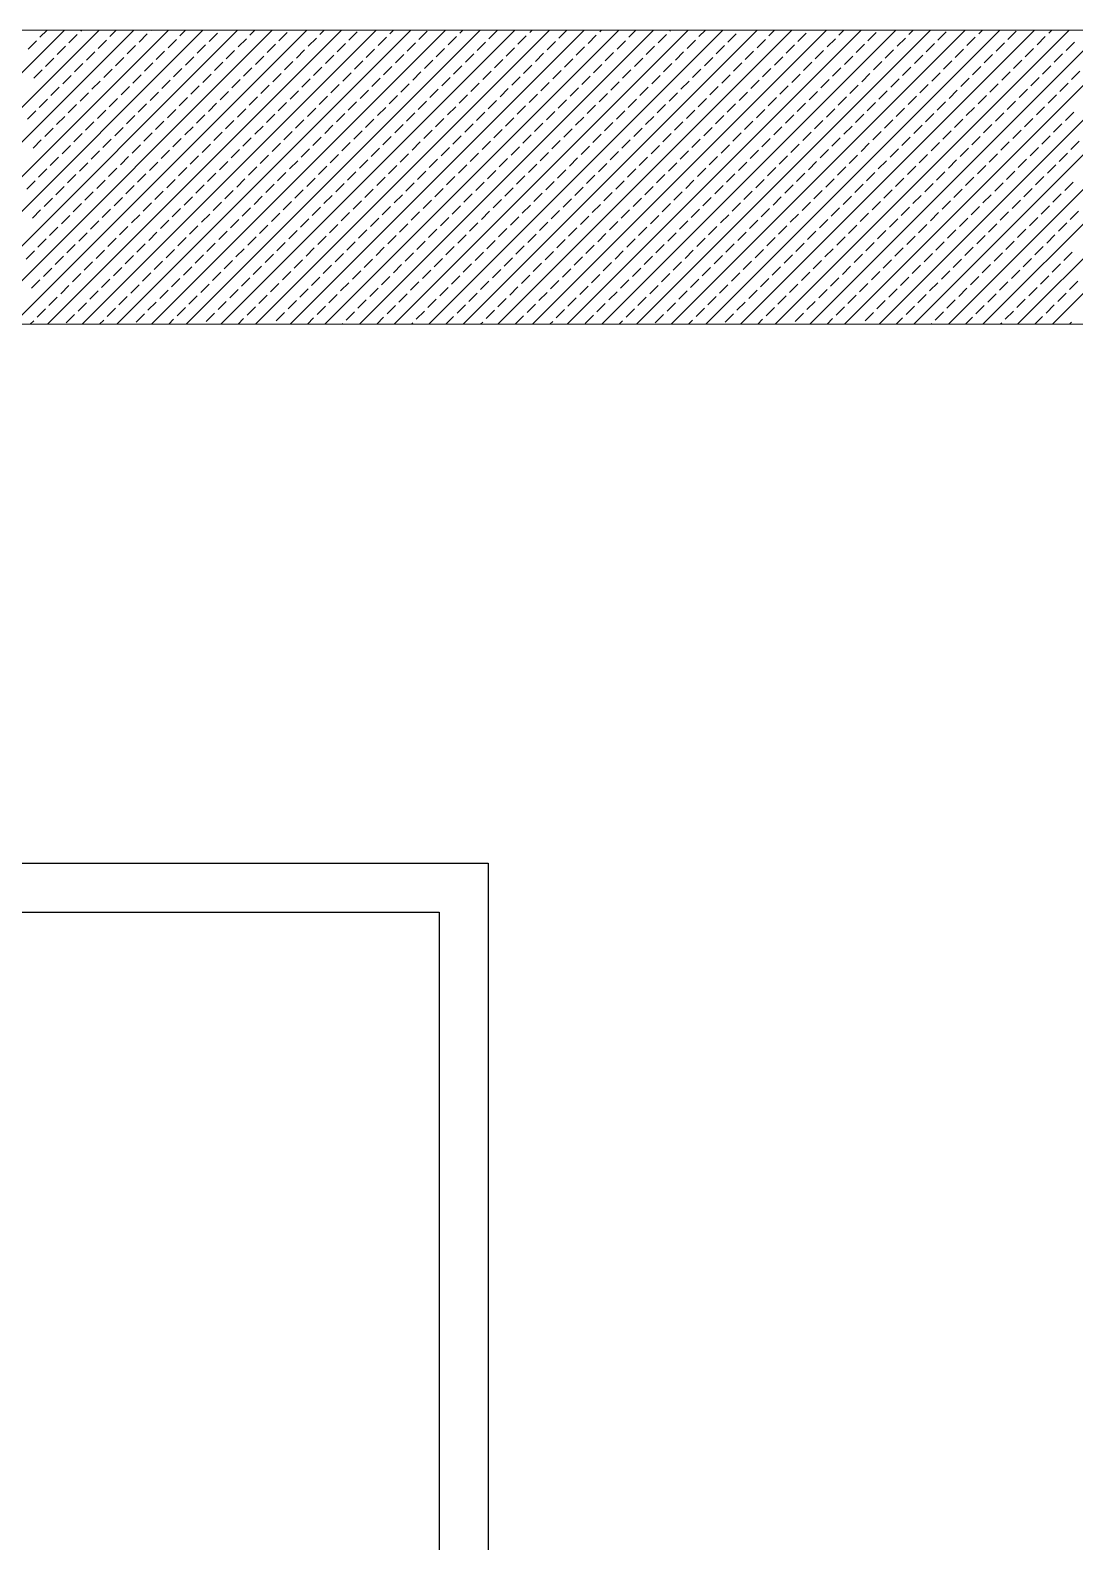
# Model space of a CAD drawing. Header units: millimetres. Extents: x -16104 to 67872, y -88009 to 12107.
# Drawn here: x 1084.53 to 1111.18, y -7029.74 to -6991.18 of the extents above; entities that cross this region are included whole.
import ezdxf

# ---------------------------------------------------------------- set-up
doc = ezdxf.new("R2010")
doc.units = ezdxf.units.MM
doc.layers.get('0').update_dxf_attribs({"color": 241})
doc.layers.add('TARAMA', color=8, linetype='Continuous', lineweight=15)

# ---------------------------------------------------------------- blocks, each defined once
blk = doc.blocks.new('POK')
for points in [[(48480.77, -33881.42), (48480.77, -33671.42), (48570.77, -33671.42), (48570.77, -33881.42)], [(48485.77, -33881.42), (48485.77, -33676.42), (48565.77, -33676.42), (48565.77, -33881.42)]]:
    blk.add_lwpolyline(points)
at = {"layer": 'TARAMA'}
for p, q in [((48031.27, -33586.42), (49095.77, -33586.42)), ((48497.51, -33616.42), (48527.51, -33586.42)), ((48501.05, -33616.42), (48531.05, -33586.42)), ((48504.58, -33616.42), (48534.58, -33586.42)), ((48508.12, -33616.42), (48538.12, -33586.42)), ((48511.65, -33616.42), (48541.65, -33586.42)), ((48515.19, -33616.42), (48545.19, -33586.42)), ((48518.72, -33616.42), (48548.72, -33586.42)), ((48522.26, -33616.42), (48552.26, -33586.42)), ((48523.81, -33588.35), (48524.66, -33587.5)), ((48525.01, -33587.14), (48525.74, -33586.42)), ((48525.8, -33616.42), (48555.8, -33586.42)), ((48527.98, -33587.71), (48528.83, -33586.86)), ((48529.19, -33586.51), (48529.28, -33586.42)), ((48529.33, -33616.42), (48559.33, -33586.42)), ((48530.95, -33588.28), (48531.8, -33587.43)), ((48532.16, -33587.07), (48532.81, -33586.42)), ((48532.87, -33616.42), (48562.87, -33586.42)), ((48535.13, -33587.64), (48535.97, -33586.79)), ((48536.33, -33586.44), (48536.35, -33586.42)), ((48536.4, -33616.42), (48566.4, -33586.42)), ((48538.09, -33588.21), (48538.94, -33587.36)), ((48539.3, -33587), (48539.88, -33586.42)), ((48539.94, -33616.42), (48569.94, -33586.42)), ((48541.06, -33588.77), (48541.91, -33587.92)), ((48542.27, -33587.57), (48543.12, -33586.72)), ((48543.47, -33616.42), (48573.47, -33586.42)), ((48545.24, -33588.13), (48546.09, -33587.29)), ((48546.44, -33586.93), (48546.95, -33586.42)), ((48547.01, -33616.42), (48577.01, -33586.42)), ((48548.21, -33588.7), (48549.06, -33587.85)), ((48549.41, -33587.5), (48550.26, -33586.65)), ((48550.54, -33616.42), (48580.54, -33586.42)), ((48552.38, -33588.06), (48553.23, -33587.22)), ((48553.58, -33586.86), (48554.02, -33586.42)), ((48554.08, -33616.42), (48584.08, -33586.42)), ((48555.35, -33588.63), (48556.2, -33587.78)), ((48556.55, -33587.43), (48557.4, -33586.58)), ((48557.62, -33616.42), (48587.62, -33586.42)), ((48559.52, -33587.99), (48560.37, -33587.14)), ((48560.72, -33586.79), (48561.1, -33586.42)), ((48561.15, -33616.42), (48591.15, -33586.42)), ((48562.49, -33588.56), (48563.34, -33587.71)), ((48563.69, -33587.36), (48564.54, -33586.51)), ((48564.69, -33616.42), (48594.69, -33586.42)), ((48566.66, -33587.92), (48567.51, -33587.07)), ((48567.86, -33586.72), (48568.17, -33586.42)), ((48568.22, -33616.42), (48598.22, -33586.42)), ((48569.63, -33588.49), (48570.48, -33587.64)), ((48570.83, -33587.29), (48571.68, -33586.44)), ((48571.76, -33616.42), (48601.76, -33586.42)), ((48573.8, -33587.85), (48574.65, -33587)), ((48575.01, -33586.65), (48575.24, -33586.42)), ((48575.29, -33616.42), (48605.29, -33586.42)), ((48576.77, -33588.42), (48577.62, -33587.57)), ((48577.98, -33587.22), (48578.77, -33586.42)), ((48578.83, -33616.42), (48608.83, -33586.42)), ((48580.95, -33587.78), (48581.79, -33586.93)), ((48582.15, -33586.58), (48582.31, -33586.42)), ((48582.36, -33616.42), (48612.36, -33586.42)), ((48583.92, -33588.35), (48584.76, -33587.5)), ((48585.12, -33587.14), (48585.84, -33586.42)), ((48585.9, -33616.42), (48615.9, -33586.42)), ((48588.09, -33587.71), (48588.94, -33586.86)), ((48589.29, -33586.51), (48589.38, -33586.42)), ((48589.44, -33616.42), (48619.44, -33586.42)), ((48591.06, -33588.28), (48591.91, -33587.43)), ((48592.26, -33587.07), (48592.92, -33586.42)), ((48592.97, -33616.42), (48622.97, -33586.42)), ((48595.23, -33587.64), (48596.08, -33586.79)), ((48596.43, -33586.44), (48596.45, -33586.42)), ((48596.51, -33616.42), (48626.51, -33586.42)), ((48598.2, -33588.21), (48599.05, -33587.36)), ((48599.4, -33587), (48599.99, -33586.42)), ((48600.04, -33616.42), (48630.04, -33586.42)), ((48601.17, -33588.77), (48602.02, -33587.92)), ((48602.37, -33587.57), (48603.22, -33586.72)), ((48603.58, -33616.42), (48633.58, -33586.42)), ((48605.34, -33588.13), (48606.19, -33587.29)), ((48606.54, -33586.93), (48607.06, -33586.42)), ((48607.11, -33616.42), (48637.11, -33586.42)), ((48608.31, -33588.7), (48609.16, -33587.85)), ((48609.51, -33587.5), (48610.36, -33586.65)), ((48610.65, -33616.42), (48640.65, -33586.42)), ((48612.48, -33588.06), (48613.33, -33587.22)), ((48613.68, -33586.86), (48614.13, -33586.42)), ((48614.18, -33616.42), (48644.18, -33586.42)), ((48615.45, -33588.63), (48616.3, -33587.78)), ((48616.65, -33587.43), (48617.5, -33586.58)), ((48617.72, -33616.42), (48647.72, -33586.42)), ((48619.62, -33587.99), (48620.47, -33587.14)), ((48620.83, -33586.79), (48621.2, -33586.42)), ((48621.25, -33616.42), (48651.25, -33586.42)), ((48622.59, -33588.56), (48623.44, -33587.71)), ((48623.8, -33587.36), (48624.64, -33586.51)), ((48624.79, -33616.42), (48654.79, -33586.42)), ((48626.77, -33587.92), (48627.61, -33587.07)), ((48627.97, -33586.72), (48628.27, -33586.42)), ((48628.33, -33616.42), (48658.33, -33586.42)), ((48629.74, -33588.49), (48630.58, -33587.64)), ((48525.58, -33590.11), (48526.43, -33589.27)), ((48526.78, -33588.91), (48527.63, -33588.06)), ((48529.75, -33589.48), (48530.6, -33588.63)), ((48532.72, -33590.04), (48533.57, -33589.2)), ((48533.92, -33588.84), (48534.77, -33587.99)), ((48536.89, -33589.41), (48537.74, -33588.56)), ((48539.86, -33589.97), (48540.71, -33589.12)), ((48544.03, -33589.34), (48544.88, -33588.49)), ((48547, -33589.9), (48547.85, -33589.05)), ((48551.18, -33589.27), (48552.02, -33588.42)), ((48554.15, -33589.83), (48554.99, -33588.98)), ((48558.32, -33589.2), (48559.17, -33588.35)), ((48561.29, -33589.76), (48562.14, -33588.91)), ((48564.26, -33590.33), (48565.11, -33589.48)), ((48565.46, -33589.12), (48566.31, -33588.28)), ((48568.43, -33589.69), (48569.28, -33588.84)), ((48571.4, -33590.26), (48572.25, -33589.41)), ((48572.6, -33589.05), (48573.45, -33588.21)), ((48575.57, -33589.62), (48576.42, -33588.77)), ((48578.54, -33590.18), (48579.39, -33589.34)), ((48579.74, -33588.98), (48580.59, -33588.13)), ((48582.71, -33589.55), (48583.56, -33588.7)), ((48585.68, -33590.11), (48586.53, -33589.27)), ((48586.89, -33588.91), (48587.73, -33588.06)), ((48589.86, -33589.48), (48590.7, -33588.63)), ((48592.83, -33590.04), (48593.67, -33589.2)), ((48594.03, -33588.84), (48594.88, -33587.99)), ((48597, -33589.41), (48597.85, -33588.56)), ((48599.97, -33589.97), (48600.82, -33589.12)), ((48604.14, -33589.34), (48604.99, -33588.49)), ((48607.11, -33589.9), (48607.96, -33589.05)), ((48611.28, -33589.27), (48612.13, -33588.42)), ((48614.25, -33589.83), (48615.1, -33588.98)), ((48618.42, -33589.2), (48619.27, -33588.35)), ((48621.39, -33589.76), (48622.24, -33588.91)), ((48624.36, -33590.33), (48625.21, -33589.48)), ((48625.56, -33589.12), (48626.41, -33588.28)), ((48628.53, -33589.69), (48629.38, -33588.84)), ((48524.38, -33591.32), (48525.23, -33590.47)), ((48528.55, -33590.68), (48529.4, -33589.83)), ((48531.52, -33591.25), (48532.37, -33590.4)), ((48534.49, -33591.81), (48535.34, -33590.96)), ((48535.69, -33590.61), (48536.54, -33589.76)), ((48538.66, -33591.17), (48539.51, -33590.33)), ((48541.63, -33591.74), (48542.48, -33590.89)), ((48542.83, -33590.54), (48543.68, -33589.69)), ((48545.8, -33591.1), (48546.65, -33590.26)), ((48548.77, -33591.67), (48549.62, -33590.82)), ((48549.97, -33590.47), (48550.82, -33589.62)), ((48552.94, -33591.03), (48553.79, -33590.18)), ((48555.91, -33591.6), (48556.76, -33590.75)), ((48557.12, -33590.4), (48557.96, -33589.55)), ((48560.09, -33590.96), (48560.93, -33590.11)), ((48563.06, -33591.53), (48563.9, -33590.68)), ((48567.23, -33590.89), (48568.08, -33590.04)), ((48570.2, -33591.46), (48571.05, -33590.61)), ((48574.37, -33590.82), (48575.22, -33589.97)), ((48577.34, -33591.39), (48578.19, -33590.54)), ((48581.51, -33590.75), (48582.36, -33589.9)), ((48584.48, -33591.32), (48585.33, -33590.47)), ((48588.65, -33590.68), (48589.5, -33589.83)), ((48591.62, -33591.25), (48592.47, -33590.4)), ((48594.59, -33591.81), (48595.44, -33590.96)), ((48595.79, -33590.61), (48596.64, -33589.76)), ((48598.76, -33591.17), (48599.61, -33590.33)), ((48601.73, -33591.74), (48602.58, -33590.89)), ((48602.94, -33590.54), (48603.79, -33589.69)), ((48605.91, -33591.1), (48606.76, -33590.26)), ((48608.88, -33591.67), (48609.72, -33590.82)), ((48610.08, -33590.47), (48610.93, -33589.62)), ((48613.05, -33591.03), (48613.9, -33590.18)), ((48616.02, -33591.6), (48616.87, -33590.75)), ((48617.22, -33590.4), (48618.07, -33589.55)), ((48620.19, -33590.96), (48621.04, -33590.11)), ((48623.16, -33591.53), (48624.01, -33590.68)), ((48627.33, -33590.89), (48628.18, -33590.04)), ((48630.3, -33591.46), (48631.15, -33590.61)), ((48526.14, -33593.08), (48526.99, -33592.24)), ((48527.35, -33591.88), (48528.2, -33591.03)), ((48530.32, -33592.45), (48531.17, -33591.6)), ((48533.29, -33593.01), (48534.14, -33592.16)), ((48537.46, -33592.38), (48538.31, -33591.53)), ((48540.43, -33592.94), (48541.28, -33592.09)), ((48544.6, -33592.31), (48545.45, -33591.46)), ((48547.57, -33592.87), (48548.42, -33592.02)), ((48551.74, -33592.24), (48552.59, -33591.39)), ((48554.71, -33592.8), (48555.56, -33591.95)), ((48557.68, -33593.37), (48558.53, -33592.52)), ((48558.88, -33592.16), (48559.73, -33591.32)), ((48561.85, -33592.73), (48562.7, -33591.88)), ((48564.82, -33593.3), (48565.67, -33592.45)), ((48566.03, -33592.09), (48566.87, -33591.25)), ((48569, -33592.66), (48569.84, -33591.81)), ((48571.97, -33593.23), (48572.81, -33592.38)), ((48573.17, -33592.02), (48574.02, -33591.17)), ((48576.14, -33592.59), (48576.99, -33591.74)), ((48579.11, -33593.15), (48579.96, -33592.31)), ((48580.31, -33591.95), (48581.16, -33591.1)), ((48583.28, -33592.52), (48584.13, -33591.67)), ((48586.25, -33593.08), (48587.1, -33592.24)), ((48587.45, -33591.88), (48588.3, -33591.03)), ((48590.42, -33592.45), (48591.27, -33591.6)), ((48593.39, -33593.01), (48594.24, -33592.16)), ((48597.56, -33592.38), (48598.41, -33591.53)), ((48600.53, -33592.94), (48601.38, -33592.09)), ((48604.7, -33592.31), (48605.55, -33591.46)), ((48607.67, -33592.87), (48608.52, -33592.02)), ((48611.85, -33592.24), (48612.69, -33591.39)), ((48614.82, -33592.8), (48615.66, -33591.95)), ((48617.79, -33593.37), (48618.63, -33592.52)), ((48618.99, -33592.16), (48619.84, -33591.32)), ((48621.96, -33592.73), (48622.81, -33591.88)), ((48624.93, -33593.3), (48625.78, -33592.45)), ((48626.13, -33592.09), (48626.98, -33591.25)), ((48629.1, -33592.66), (48629.95, -33591.81)), ((48524.94, -33594.29), (48525.79, -33593.44)), ((48527.91, -33594.85), (48528.76, -33594)), ((48529.11, -33593.65), (48529.96, -33592.8)), ((48532.08, -33594.22), (48532.93, -33593.37)), ((48535.05, -33594.78), (48535.9, -33593.93)), ((48536.26, -33593.58), (48537.11, -33592.73)), ((48539.23, -33594.14), (48540.07, -33593.3)), ((48542.2, -33594.71), (48543.04, -33593.86)), ((48543.4, -33593.51), (48544.25, -33592.66)), ((48546.37, -33594.07), (48547.22, -33593.23)), ((48549.34, -33594.64), (48550.19, -33593.79)), ((48550.54, -33593.44), (48551.39, -33592.59)), ((48553.51, -33594), (48554.36, -33593.15)), ((48556.48, -33594.57), (48557.33, -33593.72)), ((48560.65, -33593.93), (48561.5, -33593.08)), ((48563.62, -33594.5), (48564.47, -33593.65)), ((48567.79, -33593.86), (48568.64, -33593.01)), ((48570.76, -33594.43), (48571.61, -33593.58)), ((48574.94, -33593.79), (48575.78, -33592.94)), ((48577.91, -33594.36), (48578.75, -33593.51)), ((48580.87, -33594.92), (48581.72, -33594.07)), ((48582.08, -33593.72), (48582.93, -33592.87)), ((48585.05, -33594.29), (48585.9, -33593.44)), ((48588.02, -33594.85), (48588.87, -33594)), ((48589.22, -33593.65), (48590.07, -33592.8)), ((48592.19, -33594.22), (48593.04, -33593.37)), ((48595.16, -33594.78), (48596.01, -33593.93)), ((48596.36, -33593.58), (48597.21, -33592.73)), ((48599.33, -33594.14), (48600.18, -33593.3)), ((48602.3, -33594.71), (48603.15, -33593.86)), ((48603.5, -33593.51), (48604.35, -33592.66)), ((48606.47, -33594.07), (48607.32, -33593.23)), ((48609.44, -33594.64), (48610.29, -33593.79)), ((48610.64, -33593.44), (48611.49, -33592.59)), ((48613.61, -33594), (48614.46, -33593.15)), ((48616.58, -33594.57), (48617.43, -33593.72)), ((48620.76, -33593.93), (48621.6, -33593.08)), ((48623.73, -33594.5), (48624.57, -33593.65)), ((48627.9, -33593.86), (48628.75, -33593.01)), ((48523.74, -33595.49), (48524.59, -33594.64)), ((48526.71, -33596.05), (48527.56, -33595.21)), ((48530.88, -33595.42), (48531.73, -33594.57)), ((48533.85, -33595.98), (48534.7, -33595.13)), ((48538.02, -33595.35), (48538.87, -33594.5)), ((48540.99, -33595.91), (48541.84, -33595.06)), ((48543.96, -33596.48), (48544.81, -33595.63)), ((48545.17, -33595.28), (48546.01, -33594.43)), ((48548.14, -33595.84), (48548.98, -33594.99)), ((48551.11, -33596.41), (48551.95, -33595.56)), ((48552.31, -33595.21), (48553.16, -33594.36)), ((48555.28, -33595.77), (48556.13, -33594.92)), ((48558.25, -33596.34), (48559.1, -33595.49)), ((48559.45, -33595.13), (48560.3, -33594.29)), ((48562.42, -33595.7), (48563.27, -33594.85)), ((48565.39, -33596.27), (48566.24, -33595.42)), ((48566.59, -33595.06), (48567.44, -33594.22)), ((48569.56, -33595.63), (48570.41, -33594.78)), ((48572.53, -33596.2), (48573.38, -33595.35)), ((48573.73, -33594.99), (48574.58, -33594.14)), ((48576.7, -33595.56), (48577.55, -33594.71)), ((48579.67, -33596.12), (48580.52, -33595.28)), ((48583.84, -33595.49), (48584.69, -33594.64)), ((48586.81, -33596.05), (48587.66, -33595.21)), ((48590.99, -33595.42), (48591.84, -33594.57)), ((48593.96, -33595.98), (48594.8, -33595.13)), ((48598.13, -33595.35), (48598.98, -33594.5)), ((48601.1, -33595.91), (48601.95, -33595.06)), ((48604.07, -33596.48), (48604.92, -33595.63)), ((48605.27, -33595.28), (48606.12, -33594.43)), ((48608.24, -33595.84), (48609.09, -33594.99)), ((48611.21, -33596.41), (48612.06, -33595.56)), ((48612.41, -33595.21), (48613.26, -33594.36)), ((48615.38, -33595.77), (48616.23, -33594.92)), ((48618.35, -33596.34), (48619.2, -33595.49)), ((48619.55, -33595.13), (48620.4, -33594.29)), ((48622.52, -33595.7), (48623.37, -33594.85)), ((48625.49, -33596.27), (48626.34, -33595.42)), ((48626.7, -33595.06), (48627.54, -33594.22)), ((48629.67, -33595.63), (48630.51, -33594.78)), ((48525.51, -33597.26), (48526.36, -33596.41)), ((48528.48, -33597.82), (48529.33, -33596.97)), ((48529.68, -33596.62), (48530.53, -33595.77)), ((48532.65, -33597.19), (48533.5, -33596.34)), ((48535.62, -33597.75), (48536.47, -33596.9)), ((48536.82, -33596.55), (48537.67, -33595.7)), ((48539.79, -33597.11), (48540.64, -33596.27)), ((48542.76, -33597.68), (48543.61, -33596.83)), ((48546.93, -33597.04), (48547.78, -33596.2)), ((48549.9, -33597.61), (48550.75, -33596.76)), ((48554.08, -33596.97), (48554.92, -33596.12)), ((48557.05, -33597.54), (48557.89, -33596.69)), ((48561.22, -33596.9), (48562.07, -33596.05)), ((48564.19, -33597.47), (48565.04, -33596.62)), ((48567.16, -33598.03), (48568.01, -33597.19)), ((48568.36, -33596.83), (48569.21, -33595.98)), ((48571.33, -33597.4), (48572.18, -33596.55)), ((48574.3, -33597.96), (48575.15, -33597.11)), ((48575.5, -33596.76), (48576.35, -33595.91)), ((48578.47, -33597.33), (48579.32, -33596.48)), ((48581.44, -33597.89), (48582.29, -33597.04)), ((48582.64, -33596.69), (48583.49, -33595.84)), ((48585.61, -33597.26), (48586.46, -33596.41)), ((48588.58, -33597.82), (48589.43, -33596.97)), ((48589.78, -33596.62), (48590.63, -33595.77)), ((48592.75, -33597.19), (48593.6, -33596.34)), ((48595.72, -33597.75), (48596.57, -33596.9)), ((48596.93, -33596.55), (48597.77, -33595.7)), ((48599.9, -33597.11), (48600.74, -33596.27)), ((48602.87, -33597.68), (48603.71, -33596.83)), ((48607.04, -33597.04), (48607.89, -33596.2)), ((48610.01, -33597.61), (48610.86, -33596.76)), ((48614.18, -33596.97), (48615.03, -33596.12)), ((48617.15, -33597.54), (48618, -33596.69)), ((48621.32, -33596.9), (48622.17, -33596.05)), ((48624.29, -33597.47), (48625.14, -33596.62)), ((48627.26, -33598.03), (48628.11, -33597.19)), ((48628.46, -33596.83), (48629.31, -33595.98)), ((48524.31, -33598.46), (48525.15, -33597.61)), ((48527.28, -33599.02), (48528.12, -33598.18)), ((48531.45, -33598.39), (48532.3, -33597.54)), ((48534.42, -33598.95), (48535.27, -33598.1)), ((48537.39, -33599.52), (48538.24, -33598.67)), ((48538.59, -33598.32), (48539.44, -33597.47)), ((48541.56, -33598.88), (48542.41, -33598.03)), ((48544.53, -33599.45), (48545.38, -33598.6)), ((48545.73, -33598.25), (48546.58, -33597.4)), ((48548.7, -33598.81), (48549.55, -33597.96)), ((48551.67, -33599.38), (48552.52, -33598.53)), ((48552.87, -33598.18), (48553.72, -33597.33)), ((48555.84, -33598.74), (48556.69, -33597.89)), ((48558.81, -33599.31), (48559.66, -33598.46)), ((48560.02, -33598.1), (48560.86, -33597.26)), ((48562.99, -33598.67), (48563.83, -33597.82)), ((48565.95, -33599.24), (48566.8, -33598.39)), ((48570.13, -33598.6), (48570.98, -33597.75)), ((48573.1, -33599.17), (48573.95, -33598.32)), ((48577.27, -33598.53), (48578.12, -33597.68)), ((48580.24, -33599.09), (48581.09, -33598.25)), ((48584.41, -33598.46), (48585.26, -33597.61)), ((48587.38, -33599.02), (48588.23, -33598.18)), ((48591.55, -33598.39), (48592.4, -33597.54)), ((48594.52, -33598.95), (48595.37, -33598.1)), ((48597.49, -33599.52), (48598.34, -33598.67)), ((48598.69, -33598.32), (48599.54, -33597.47)), ((48601.66, -33598.88), (48602.51, -33598.03)), ((48604.63, -33599.45), (48605.48, -33598.6)), ((48605.84, -33598.25), (48606.68, -33597.4)), ((48608.81, -33598.81), (48609.65, -33597.96)), ((48611.78, -33599.38), (48612.62, -33598.53)), ((48612.98, -33598.18), (48613.83, -33597.33)), ((48615.95, -33598.74), (48616.8, -33597.89)), ((48618.92, -33599.31), (48619.77, -33598.46)), ((48620.12, -33598.1), (48620.97, -33597.26)), ((48623.09, -33598.67), (48623.94, -33597.82)), ((48626.06, -33599.24), (48626.91, -33598.39)), ((48630.23, -33598.6), (48631.08, -33597.75)), ((48526.07, -33600.23), (48526.92, -33599.38)), ((48529.04, -33600.79), (48529.89, -33599.94)), ((48530.25, -33599.59), (48531.09, -33598.74)), ((48533.22, -33600.16), (48534.06, -33599.31)), ((48536.19, -33600.72), (48537.03, -33599.87)), ((48540.36, -33600.08), (48541.21, -33599.24)), ((48543.33, -33600.65), (48544.18, -33599.8)), ((48547.5, -33600.01), (48548.35, -33599.17)), ((48550.47, -33600.58), (48551.32, -33599.73)), ((48554.64, -33599.94), (48555.49, -33599.09)), ((48557.61, -33600.51), (48558.46, -33599.66)), ((48560.58, -33601.07), (48561.43, -33600.23)), ((48561.78, -33599.87), (48562.63, -33599.02)), ((48564.75, -33600.44), (48565.6, -33599.59)), ((48567.72, -33601), (48568.57, -33600.16)), ((48568.92, -33599.8), (48569.77, -33598.95)), ((48571.89, -33600.37), (48572.74, -33599.52)), ((48574.86, -33600.93), (48575.71, -33600.08)), ((48576.07, -33599.73), (48576.92, -33598.88)), ((48579.04, -33600.3), (48579.88, -33599.45)), ((48582.01, -33600.86), (48582.85, -33600.01)), ((48583.21, -33599.66), (48584.06, -33598.81)), ((48586.18, -33600.23), (48587.03, -33599.38)), ((48589.15, -33600.79), (48590, -33599.94)), ((48590.35, -33599.59), (48591.2, -33598.74)), ((48593.32, -33600.16), (48594.17, -33599.31)), ((48596.29, -33600.72), (48597.14, -33599.87)), ((48600.46, -33600.08), (48601.31, -33599.24)), ((48603.43, -33600.65), (48604.28, -33599.8)), ((48607.6, -33600.01), (48608.45, -33599.17)), ((48610.57, -33600.58), (48611.42, -33599.73)), ((48614.75, -33599.94), (48615.59, -33599.09)), ((48617.72, -33600.51), (48618.56, -33599.66)), ((48620.69, -33601.07), (48621.53, -33600.23)), ((48621.89, -33599.87), (48622.74, -33599.02)), ((48624.86, -33600.44), (48625.71, -33599.59)), ((48627.83, -33601), (48628.68, -33600.16)), ((48629.03, -33599.8), (48629.88, -33598.95)), ((48523.67, -33602.63), (48524.52, -33601.78)), ((48524.87, -33601.43), (48525.72, -33600.58)), ((48527.84, -33601.99), (48528.69, -33601.15)), ((48530.81, -33602.56), (48531.66, -33601.71)), ((48532.01, -33601.36), (48532.86, -33600.51)), ((48534.98, -33601.92), (48535.83, -33601.07)), ((48537.95, -33602.49), (48538.8, -33601.64)), ((48539.16, -33601.29), (48540, -33600.44)), ((48542.13, -33601.85), (48542.97, -33601)), ((48545.1, -33602.42), (48545.94, -33601.57)), ((48546.3, -33601.22), (48547.15, -33600.37)), ((48549.27, -33601.78), (48550.12, -33600.93)), ((48552.24, -33602.35), (48553.09, -33601.5)), ((48553.44, -33601.15), (48554.29, -33600.3)), ((48556.41, -33601.71), (48557.26, -33600.86)), ((48559.38, -33602.28), (48560.23, -33601.43)), ((48563.55, -33601.64), (48564.4, -33600.79)), ((48566.52, -33602.21), (48567.37, -33601.36)), ((48570.69, -33601.57), (48571.54, -33600.72)), ((48573.66, -33602.14), (48574.51, -33601.29)), ((48577.83, -33601.5), (48578.68, -33600.65)), ((48580.8, -33602.06), (48581.65, -33601.22)), ((48583.77, -33602.63), (48584.62, -33601.78)), ((48584.98, -33601.43), (48585.82, -33600.58)), ((48587.95, -33601.99), (48588.79, -33601.15)), ((48590.92, -33602.56), (48591.76, -33601.71)), ((48592.12, -33601.36), (48592.97, -33600.51)), ((48595.09, -33601.92), (48595.94, -33601.07)), ((48598.06, -33602.49), (48598.91, -33601.64)), ((48599.26, -33601.29), (48600.11, -33600.44)), ((48602.23, -33601.85), (48603.08, -33601)), ((48605.2, -33602.42), (48606.05, -33601.57)), ((48606.4, -33601.22), (48607.25, -33600.37)), ((48609.37, -33601.78), (48610.22, -33600.93)), ((48612.34, -33602.35), (48613.19, -33601.5)), ((48613.54, -33601.15), (48614.39, -33600.3)), ((48616.51, -33601.71), (48617.36, -33600.86)), ((48619.48, -33602.28), (48620.33, -33601.43)), ((48623.65, -33601.64), (48624.5, -33600.79)), ((48626.62, -33602.21), (48627.47, -33601.36)), ((48526.64, -33603.2), (48527.49, -33602.35)), ((48529.61, -33603.76), (48530.46, -33602.91)), ((48533.78, -33603.13), (48534.63, -33602.28)), ((48536.75, -33603.69), (48537.6, -33602.84)), ((48540.92, -33603.05), (48541.77, -33602.21)), ((48543.89, -33603.62), (48544.74, -33602.77)), ((48546.86, -33604.19), (48547.71, -33603.34)), ((48548.07, -33602.98), (48548.91, -33602.14)), ((48551.04, -33603.55), (48551.88, -33602.7)), ((48554, -33604.11), (48554.85, -33603.27)), ((48555.21, -33602.91), (48556.06, -33602.06)), ((48558.18, -33603.48), (48559.03, -33602.63)), ((48561.15, -33604.04), (48562, -33603.2)), ((48562.35, -33602.84), (48563.2, -33601.99)), ((48565.32, -33603.41), (48566.17, -33602.56)), ((48568.29, -33603.97), (48569.14, -33603.13)), ((48569.49, -33602.77), (48570.34, -33601.92)), ((48572.46, -33603.34), (48573.31, -33602.49)), ((48575.43, -33603.9), (48576.28, -33603.05)), ((48576.63, -33602.7), (48577.48, -33601.85)), ((48579.6, -33603.27), (48580.45, -33602.42)), ((48582.57, -33603.83), (48583.42, -33602.98)), ((48586.74, -33603.2), (48587.59, -33602.35)), ((48589.71, -33603.76), (48590.56, -33602.91)), ((48593.89, -33603.13), (48594.73, -33602.28)), ((48596.86, -33603.69), (48597.7, -33602.84)), ((48601.03, -33603.05), (48601.88, -33602.21)), ((48604, -33603.62), (48604.85, -33602.77)), ((48606.97, -33604.19), (48607.82, -33603.34)), ((48608.17, -33602.98), (48609.02, -33602.14)), ((48611.14, -33603.55), (48611.99, -33602.7)), ((48614.11, -33604.11), (48614.96, -33603.27)), ((48615.31, -33602.91), (48616.16, -33602.06)), ((48618.28, -33603.48), (48619.13, -33602.63)), ((48621.25, -33604.04), (48622.1, -33603.2)), ((48622.45, -33602.84), (48623.3, -33601.99)), ((48625.42, -33603.41), (48626.27, -33602.56)), ((48628.39, -33603.97), (48629.24, -33603.13)), ((48629.59, -33602.77), (48630.44, -33601.92)), ((48524.24, -33605.6), (48525.08, -33604.75)), ((48525.44, -33604.4), (48526.29, -33603.55)), ((48528.41, -33604.96), (48529.26, -33604.11)), ((48531.38, -33605.53), (48532.23, -33604.68)), ((48532.58, -33604.33), (48533.43, -33603.48)), ((48535.55, -33604.89), (48536.4, -33604.04)), ((48538.52, -33605.46), (48539.37, -33604.61)), ((48539.72, -33604.26), (48540.57, -33603.41)), ((48542.69, -33604.82), (48543.54, -33603.97)), ((48545.66, -33605.39), (48546.51, -33604.54)), ((48549.83, -33604.75), (48550.68, -33603.9)), ((48552.8, -33605.32), (48553.65, -33604.47)), ((48556.97, -33604.68), (48557.82, -33603.83)), ((48559.94, -33605.25), (48560.79, -33604.4)), ((48564.12, -33604.61), (48564.97, -33603.76)), ((48567.09, -33605.18), (48567.93, -33604.33)), ((48570.06, -33605.74), (48570.9, -33604.89)), ((48571.26, -33604.54), (48572.11, -33603.69)), ((48574.23, -33605.1), (48575.08, -33604.26)), ((48577.2, -33605.67), (48578.05, -33604.82)), ((48578.4, -33604.47), (48579.25, -33603.62)), ((48581.37, -33605.03), (48582.22, -33604.19)), ((48584.34, -33605.6), (48585.19, -33604.75)), ((48585.54, -33604.4), (48586.39, -33603.55)), ((48588.51, -33604.96), (48589.36, -33604.11)), ((48591.48, -33605.53), (48592.33, -33604.68)), ((48592.68, -33604.33), (48593.53, -33603.48)), ((48595.65, -33604.89), (48596.5, -33604.04)), ((48598.62, -33605.46), (48599.47, -33604.61)), ((48599.83, -33604.26), (48600.67, -33603.41)), ((48602.8, -33604.82), (48603.64, -33603.97)), ((48605.77, -33605.39), (48606.61, -33604.54)), ((48609.94, -33604.75), (48610.79, -33603.9)), ((48612.91, -33605.32), (48613.76, -33604.47)), ((48617.08, -33604.68), (48617.93, -33603.83)), ((48620.05, -33605.25), (48620.9, -33604.4)), ((48624.22, -33604.61), (48625.07, -33603.76)), ((48627.19, -33605.18), (48628.04, -33604.33)), ((48630.16, -33605.74), (48631.01, -33604.89)), ((48527.21, -33606.17), (48528.05, -33605.32)), ((48530.18, -33606.73), (48531.02, -33605.88)), ((48534.35, -33606.09), (48535.2, -33605.25)), ((48537.32, -33606.66), (48538.17, -33605.81)), ((48540.29, -33607.23), (48541.14, -33606.38)), ((48541.49, -33606.02), (48542.34, -33605.18)), ((48544.46, -33606.59), (48545.31, -33605.74)), ((48547.43, -33607.16), (48548.28, -33606.31)), ((48548.63, -33605.95), (48549.48, -33605.1)), ((48551.6, -33606.52), (48552.45, -33605.67)), ((48554.57, -33607.08), (48555.42, -33606.24)), ((48555.77, -33605.88), (48556.62, -33605.03)), ((48558.74, -33606.45), (48559.59, -33605.6)), ((48561.71, -33607.01), (48562.56, -33606.17)), ((48562.91, -33605.81), (48563.76, -33604.96)), ((48565.88, -33606.38), (48566.73, -33605.53)), ((48568.85, -33606.94), (48569.7, -33606.09)), ((48573.03, -33606.31), (48573.87, -33605.46)), ((48576, -33606.87), (48576.84, -33606.02)), ((48580.17, -33606.24), (48581.02, -33605.39)), ((48583.14, -33606.8), (48583.99, -33605.95)), ((48587.31, -33606.17), (48588.16, -33605.32)), ((48590.28, -33606.73), (48591.13, -33605.88)), ((48594.45, -33606.09), (48595.3, -33605.25)), ((48597.42, -33606.66), (48598.27, -33605.81)), ((48600.39, -33607.23), (48601.24, -33606.38)), ((48601.59, -33606.02), (48602.44, -33605.18)), ((48604.56, -33606.59), (48605.41, -33605.74)), ((48607.53, -33607.16), (48608.38, -33606.31)), ((48608.73, -33605.95), (48609.58, -33605.1)), ((48611.7, -33606.52), (48612.55, -33605.67)), ((48614.67, -33607.08), (48615.52, -33606.24)), ((48615.88, -33605.88), (48616.73, -33605.03)), ((48618.85, -33606.45), (48619.7, -33605.6)), ((48621.82, -33607.01), (48622.66, -33606.17)), ((48623.02, -33605.81), (48623.87, -33604.96)), ((48625.99, -33606.38), (48626.84, -33605.53)), ((48628.96, -33606.94), (48629.81, -33606.09)), ((48524.8, -33608.57), (48525.65, -33607.72)), ((48526, -33607.37), (48526.85, -33606.52)), ((48528.97, -33607.93), (48529.82, -33607.08)), ((48531.94, -33608.5), (48532.79, -33607.65)), ((48533.15, -33607.3), (48533.99, -33606.45)), ((48536.12, -33607.86), (48536.96, -33607.01)), ((48539.08, -33608.43), (48539.93, -33607.58)), ((48543.26, -33607.79), (48544.11, -33606.94)), ((48546.23, -33608.36), (48547.08, -33607.51)), ((48550.4, -33607.72), (48551.25, -33606.87)), ((48553.37, -33608.29), (48554.22, -33607.44)), ((48557.54, -33607.65), (48558.39, -33606.8)), ((48560.51, -33608.22), (48561.36, -33607.37)), ((48563.48, -33608.78), (48564.33, -33607.93)), ((48564.68, -33607.58), (48565.53, -33606.73)), ((48567.65, -33608.15), (48568.5, -33607.3)), ((48570.62, -33608.71), (48571.47, -33607.86)), ((48571.82, -33607.51), (48572.67, -33606.66)), ((48574.79, -33608.07), (48575.64, -33607.23)), ((48577.76, -33608.64), (48578.61, -33607.79)), ((48578.97, -33607.44), (48579.81, -33606.59)), ((48581.94, -33608), (48582.78, -33607.16)), ((48584.91, -33608.57), (48585.75, -33607.72)), ((48586.11, -33607.37), (48586.96, -33606.52)), ((48589.08, -33607.93), (48589.93, -33607.08)), ((48592.05, -33608.5), (48592.9, -33607.65)), ((48593.25, -33607.3), (48594.1, -33606.45)), ((48596.22, -33607.86), (48597.07, -33607.01)), ((48599.19, -33608.43), (48600.04, -33607.58)), ((48603.36, -33607.79), (48604.21, -33606.94)), ((48606.33, -33608.36), (48607.18, -33607.51)), ((48610.5, -33607.72), (48611.35, -33606.87)), ((48613.47, -33608.29), (48614.32, -33607.44)), ((48617.64, -33607.65), (48618.49, -33606.8)), ((48620.61, -33608.22), (48621.46, -33607.37)), ((48623.58, -33608.78), (48624.43, -33607.93)), ((48624.79, -33607.58), (48625.63, -33606.73)), ((48627.76, -33608.15), (48628.6, -33607.3)), ((48523.6, -33609.77), (48524.45, -33608.92)), ((48526.57, -33610.34), (48527.42, -33609.49)), ((48527.77, -33609.14), (48528.62, -33608.29)), ((48530.74, -33609.7), (48531.59, -33608.85)), ((48533.71, -33610.27), (48534.56, -33609.42)), ((48534.91, -33609.06), (48535.76, -33608.22)), ((48537.88, -33609.63), (48538.73, -33608.78)), ((48540.85, -33610.2), (48541.7, -33609.35)), ((48542.05, -33608.99), (48542.9, -33608.15)), ((48545.02, -33609.56), (48545.87, -33608.71)), ((48547.99, -33610.13), (48548.84, -33609.28)), ((48549.2, -33608.92), (48550.05, -33608.07)), ((48552.17, -33609.49), (48553.01, -33608.64)), ((48555.14, -33610.05), (48555.98, -33609.21)), ((48556.34, -33608.85), (48557.19, -33608)), ((48559.31, -33609.42), (48560.16, -33608.57)), ((48562.28, -33609.98), (48563.13, -33609.14)), ((48566.45, -33609.35), (48567.3, -33608.5)), ((48569.42, -33609.91), (48570.27, -33609.06)), ((48573.59, -33609.28), (48574.44, -33608.43)), ((48576.56, -33609.84), (48577.41, -33608.99)), ((48580.73, -33609.21), (48581.58, -33608.36)), ((48583.7, -33609.77), (48584.55, -33608.92)), ((48586.67, -33610.34), (48587.52, -33609.49)), ((48587.88, -33609.14), (48588.72, -33608.29)), ((48590.85, -33609.7), (48591.69, -33608.85)), ((48593.81, -33610.27), (48594.66, -33609.42)), ((48595.02, -33609.06), (48595.87, -33608.22)), ((48597.99, -33609.63), (48598.84, -33608.78)), ((48600.96, -33610.2), (48601.81, -33609.35)), ((48602.16, -33608.99), (48603.01, -33608.15)), ((48605.13, -33609.56), (48605.98, -33608.71)), ((48608.1, -33610.13), (48608.95, -33609.28)), ((48609.3, -33608.92), (48610.15, -33608.07)), ((48612.27, -33609.49), (48613.12, -33608.64)), ((48615.24, -33610.05), (48616.09, -33609.21)), ((48616.44, -33608.85), (48617.29, -33608)), ((48619.41, -33609.42), (48620.26, -33608.57)), ((48622.38, -33609.98), (48623.23, -33609.14)), ((48626.55, -33609.35), (48627.4, -33608.5)), ((48629.52, -33609.91), (48630.37, -33609.06)), ((48525.37, -33611.54), (48526.22, -33610.69)), ((48529.54, -33610.9), (48530.39, -33610.05)), ((48532.51, -33611.47), (48533.36, -33610.62)), ((48536.68, -33610.83), (48537.53, -33609.98)), ((48539.65, -33611.4), (48540.5, -33610.55)), ((48543.82, -33610.76), (48544.67, -33609.91)), ((48546.79, -33611.33), (48547.64, -33610.48)), ((48549.76, -33611.89), (48550.61, -33611.04)), ((48550.96, -33610.69), (48551.81, -33609.84)), ((48553.93, -33611.26), (48554.78, -33610.41)), ((48556.9, -33611.82), (48557.75, -33610.97)), ((48558.11, -33610.62), (48558.95, -33609.77)), ((48561.08, -33611.19), (48561.92, -33610.34)), ((48564.05, -33611.75), (48564.89, -33610.9)), ((48565.25, -33610.55), (48566.1, -33609.7)), ((48568.22, -33611.12), (48569.07, -33610.27)), ((48571.19, -33611.68), (48572.04, -33610.83)), ((48572.39, -33610.48), (48573.24, -33609.63)), ((48575.36, -33611.04), (48576.21, -33610.2)), ((48578.33, -33611.61), (48579.18, -33610.76)), ((48579.53, -33610.41), (48580.38, -33609.56)), ((48582.5, -33610.97), (48583.35, -33610.13)), ((48585.47, -33611.54), (48586.32, -33610.69)), ((48589.64, -33610.9), (48590.49, -33610.05)), ((48592.61, -33611.47), (48593.46, -33610.62)), ((48596.78, -33610.83), (48597.63, -33609.98)), ((48599.75, -33611.4), (48600.6, -33610.55)), ((48603.93, -33610.76), (48604.78, -33609.91)), ((48606.9, -33611.33), (48607.74, -33610.48)), ((48609.87, -33611.89), (48610.71, -33611.04)), ((48611.07, -33610.69), (48611.92, -33609.84)), ((48614.04, -33611.26), (48614.89, -33610.41)), ((48617.01, -33611.82), (48617.86, -33610.97)), ((48618.21, -33610.62), (48619.06, -33609.77)), ((48621.18, -33611.19), (48622.03, -33610.34)), ((48624.15, -33611.75), (48625, -33610.9)), ((48625.35, -33610.55), (48626.2, -33609.7)), ((48628.32, -33611.12), (48629.17, -33610.27)), ((48524.16, -33612.74), (48525.01, -33611.89)), ((48527.13, -33613.31), (48527.98, -33612.46)), ((48528.34, -33612.11), (48529.19, -33611.26)), ((48531.31, -33612.67), (48532.16, -33611.82)), ((48534.28, -33613.24), (48535.13, -33612.39)), ((48535.48, -33612.03), (48536.33, -33611.19)), ((48538.45, -33612.6), (48539.3, -33611.75)), ((48541.42, -33613.17), (48542.27, -33612.32)), ((48542.62, -33611.96), (48543.47, -33611.12)), ((48545.59, -33612.53), (48546.44, -33611.68)), ((48548.56, -33613.1), (48549.41, -33612.25)), ((48552.73, -33612.46), (48553.58, -33611.61)), ((48555.7, -33613.02), (48556.55, -33612.18)), ((48559.87, -33612.39), (48560.72, -33611.54)), ((48562.84, -33612.95), (48563.69, -33612.11)), ((48567.02, -33612.32), (48567.86, -33611.47)), ((48569.99, -33612.88), (48570.83, -33612.03)), ((48572.96, -33613.45), (48573.8, -33612.6)), ((48574.16, -33612.25), (48575.01, -33611.4)), ((48577.13, -33612.81), (48577.98, -33611.96)), ((48580.1, -33613.38), (48580.95, -33612.53)), ((48581.3, -33612.18), (48582.15, -33611.33)), ((48584.27, -33612.74), (48585.12, -33611.89)), ((48587.24, -33613.31), (48588.09, -33612.46)), ((48588.44, -33612.11), (48589.29, -33611.26)), ((48591.41, -33612.67), (48592.26, -33611.82)), ((48594.38, -33613.24), (48595.23, -33612.39)), ((48595.58, -33612.03), (48596.43, -33611.19)), ((48598.55, -33612.6), (48599.4, -33611.75)), ((48601.52, -33613.17), (48602.37, -33612.32)), ((48602.72, -33611.96), (48603.57, -33611.12)), ((48605.69, -33612.53), (48606.54, -33611.68)), ((48608.66, -33613.1), (48609.51, -33612.25)), ((48612.84, -33612.46), (48613.68, -33611.61)), ((48615.81, -33613.02), (48616.65, -33612.18)), ((48619.98, -33612.39), (48620.83, -33611.54)), ((48622.95, -33612.95), (48623.8, -33612.11)), ((48627.12, -33612.32), (48627.97, -33611.47)), ((48630.09, -33612.88), (48630.94, -33612.03)), ((48525.93, -33614.51), (48526.78, -33613.66)), ((48530.1, -33613.87), (48530.95, -33613.02)), ((48533.07, -33614.44), (48533.92, -33613.59)), ((48536.04, -33615), (48536.89, -33614.16)), ((48537.25, -33613.8), (48538.09, -33612.95)), ((48540.22, -33614.37), (48541.06, -33613.52)), ((48543.19, -33614.93), (48544.03, -33614.09)), ((48544.39, -33613.73), (48545.24, -33612.88)), ((48547.36, -33614.3), (48548.21, -33613.45)), ((48550.33, -33614.86), (48551.18, -33614.01)), ((48551.53, -33613.66), (48552.38, -33612.81)), ((48554.5, -33614.23), (48555.35, -33613.38)), ((48557.47, -33614.79), (48558.32, -33613.94)), ((48558.67, -33613.59), (48559.52, -33612.74)), ((48561.64, -33614.16), (48562.49, -33613.31)), ((48564.61, -33614.72), (48565.46, -33613.87)), ((48565.81, -33613.52), (48566.66, -33612.67)), ((48568.78, -33614.09), (48569.63, -33613.24)), ((48571.75, -33614.65), (48572.6, -33613.8)), ((48575.93, -33614.01), (48576.77, -33613.17)), ((48578.9, -33614.58), (48579.74, -33613.73)), ((48583.07, -33613.94), (48583.92, -33613.1)), ((48586.04, -33614.51), (48586.89, -33613.66)), ((48590.21, -33613.87), (48591.06, -33613.02)), ((48593.18, -33614.44), (48594.03, -33613.59)), ((48596.15, -33615), (48597, -33614.16)), ((48597.35, -33613.8), (48598.2, -33612.95)), ((48600.32, -33614.37), (48601.17, -33613.52)), ((48603.29, -33614.93), (48604.14, -33614.09)), ((48604.49, -33613.73), (48605.34, -33612.88)), ((48607.46, -33614.3), (48608.31, -33613.45)), ((48610.43, -33614.86), (48611.28, -33614.01)), ((48611.63, -33613.66), (48612.48, -33612.81)), ((48614.6, -33614.23), (48615.45, -33613.38)), ((48617.57, -33614.79), (48618.42, -33613.94)), ((48618.78, -33613.59), (48619.62, -33612.74)), ((48621.75, -33614.16), (48622.59, -33613.31)), ((48624.72, -33614.72), (48625.56, -33613.87)), ((48625.92, -33613.52), (48626.77, -33612.67)), ((48628.89, -33614.09), (48629.74, -33613.24)), ((48524.73, -33615.71), (48525.58, -33614.86)), ((48527.7, -33616.28), (48528.55, -33615.43)), ((48528.9, -33615.08), (48529.75, -33614.23)), ((48531.87, -33615.64), (48532.72, -33614.79)), ((48534.84, -33616.21), (48535.69, -33615.36)), ((48539.01, -33615.57), (48539.86, -33614.72)), ((48541.98, -33616.14), (48542.83, -33615.29)), ((48546.16, -33615.5), (48547, -33614.65)), ((48549.13, -33616.07), (48549.97, -33615.22)), ((48553.3, -33615.43), (48554.15, -33614.58)), ((48556.27, -33615.99), (48557.12, -33615.15)), ((48560.44, -33615.36), (48561.29, -33614.51)), ((48563.41, -33615.92), (48564.26, -33615.08)), ((48566.45, -33616.42), (48567.23, -33615.64)), ((48567.58, -33615.29), (48568.43, -33614.44)), ((48570.55, -33615.85), (48571.4, -33615)), ((48573.52, -33616.42), (48574.37, -33615.57)), ((48574.72, -33615.22), (48575.57, -33614.37)), ((48577.69, -33615.78), (48578.54, -33614.93)), ((48580.66, -33616.35), (48581.51, -33615.5)), ((48581.86, -33615.15), (48582.71, -33614.3)), ((48584.83, -33615.71), (48585.68, -33614.86)), ((48587.8, -33616.28), (48588.65, -33615.43)), ((48589.01, -33615.08), (48589.86, -33614.23)), ((48591.98, -33615.64), (48592.83, -33614.79)), ((48594.95, -33616.21), (48595.79, -33615.36)), ((48599.12, -33615.57), (48599.97, -33614.72)), ((48602.09, -33616.14), (48602.94, -33615.29)), ((48606.26, -33615.5), (48607.11, -33614.65)), ((48609.23, -33616.07), (48610.08, -33615.22)), ((48613.4, -33615.43), (48614.25, -33614.58)), ((48616.37, -33615.99), (48617.22, -33615.15)), ((48620.54, -33615.36), (48621.39, -33614.51)), ((48623.51, -33615.92), (48624.36, -33615.08)), ((48626.56, -33616.42), (48627.33, -33615.64)), ((48627.69, -33615.29), (48628.53, -33614.44)), ((48031.27, -33616.42), (49095.77, -33616.42)), ((48524.02, -33616.42), (48524.38, -33616.07)), ((48531.1, -33616.42), (48531.52, -33615.99)), ((48538.17, -33616.42), (48538.66, -33615.92)), ((48545.24, -33616.42), (48545.8, -33615.85)), ((48552.31, -33616.42), (48552.94, -33615.78)), ((48555.84, -33616.42), (48555.91, -33616.35)), ((48559.38, -33616.42), (48560.09, -33615.71)), ((48562.92, -33616.42), (48563.06, -33616.28)), ((48569.99, -33616.42), (48570.2, -33616.21)), ((48577.06, -33616.42), (48577.34, -33616.14)), ((48584.13, -33616.42), (48584.48, -33616.07)), ((48591.2, -33616.42), (48591.62, -33615.99)), ((48598.27, -33616.42), (48598.76, -33615.92)), ((48605.34, -33616.42), (48605.91, -33615.85)), ((48612.41, -33616.42), (48613.05, -33615.78)), ((48615.95, -33616.42), (48616.02, -33616.35)), ((48619.48, -33616.42), (48620.19, -33615.71)), ((48623.02, -33616.42), (48623.16, -33616.28)), ((48630.09, -33616.42), (48630.3, -33616.21))]:
    blk.add_line(p, q, dxfattribs=at)

msp = doc.modelspace()

# ---------------------------------------------------------------- block references
at = {"xscale": 0.25, "yscale": 0.25, "zscale": 0.25}
msp.add_blockref('POK', (-11046.478, 1405.427), dxfattribs=at)

doc.saveas('drawing.dxf')
